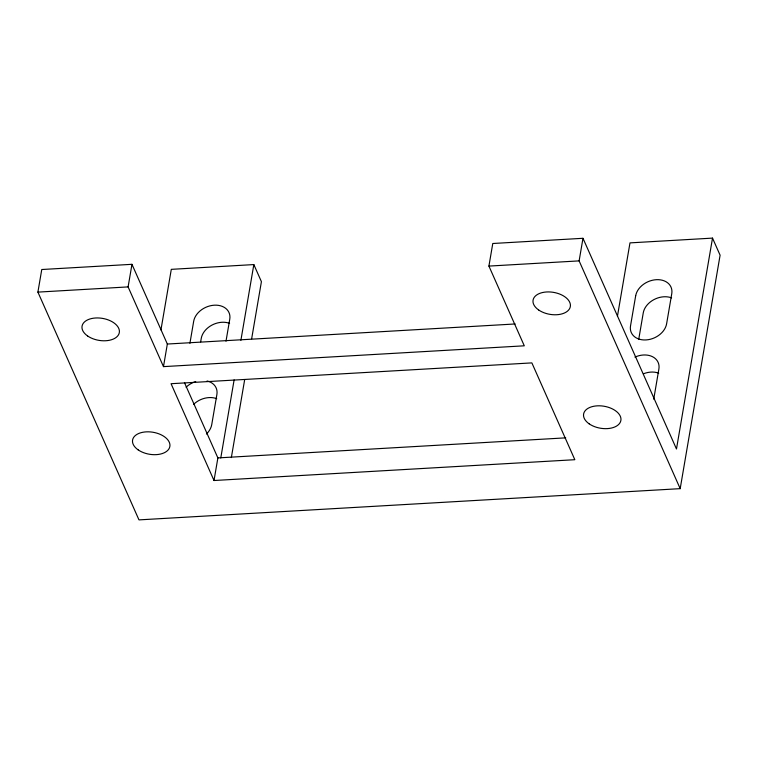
<?xml version="1.0" encoding="UTF-8"?>
<svg xmlns="http://www.w3.org/2000/svg" width="758" height="758" viewBox="0 0 758 758"><rect width="100%" height="100%" fill="white"/><g stroke="black" fill="none" stroke-linecap="round" stroke-linejoin="round"><path stroke-width="1.14" d="M712.52 238.116L720.1 255.2L680.191 488.654L138.97 519.884L37.9 292.114L41.766 269.516L131.968 264.315L167.338 344.037L163.482 366.626L524.29 345.809L488.919 266.086L492.776 243.498L582.987 238.296L676.477 448.982L712.52 238.116L629.983 242.882L617.438 316.276M163.482 366.626L128.102 286.903L131.968 264.315M160.942 329.919L171.299 269.346L253.835 264.58L261.415 281.663L251.656 338.75M189.917 343.308L193.678 321.288A18.912 14.222 -23.9 0 1 214.296 305.19A18.912 14.222 -23.9 0 1 229.759 319.213L225.998 341.223M200.662 341.849L201.258 338.371A18.912 14.222 -23.9 0 1 229.589 323.363M214.012 480.515L171.062 383.709L531.87 362.892L574.829 459.699L214.012 480.515L217.878 457.917L184.469 382.629M220.777 457.974L234.118 379.919M240.892 340.304L253.835 264.58M231.342 457.576L244.692 379.521M680.191 488.654L579.121 260.885L582.987 238.296M638.7 339.518L643.258 312.874A18.912 14.222 -23.9 0 1 671.588 297.866M653.737 399.144L658.882 369.023A18.912 14.222 -23.9 0 0 634.939 357.113M37.9 292.114L128.102 286.903M488.919 266.086L579.121 260.885M167.338 344.037L515.184 323.969M217.878 457.917L565.724 437.849M193.678 404.298A18.912 14.222 -23.9 0 1 216.722 398.68M643.438 373.808A18.912 14.222 -23.9 0 1 658.721 373.173M207.076 380.961A18.912 14.222 -23.9 0 1 216.883 394.52L211.738 424.641A18.912 14.222 -23.9 0 1 206.441 434.021M186.098 387.215A18.912 14.222 -23.9 0 1 195.725 381.558M635.678 295.791L630.523 325.912A18.912 14.222 -23.9 0 0 645.996 339.935A18.912 14.222 -23.9 0 0 666.604 323.837L671.759 293.706A18.912 14.222 -23.9 0 0 656.295 279.693A18.912 14.222 -23.9 0 0 635.678 295.791M538.606 309.946A18.912 11.143 9.7 0 0 569.855 308.136A18.912 11.143 9.7 0 0 546.651 291.963A18.912 11.143 9.7 0 0 538.606 309.946M589.146 423.826A18.912 11.143 9.7 0 0 620.395 422.026A18.912 11.143 9.7 0 0 597.19 405.843A18.912 11.143 9.7 0 0 589.146 423.826M87.596 335.965A18.912 11.143 9.7 0 0 118.835 334.164A18.912 11.143 9.7 0 0 95.641 317.981A18.912 11.143 9.7 0 0 87.596 335.965M138.127 449.854A18.912 11.143 9.7 0 0 169.375 448.044A18.912 11.143 9.7 0 0 146.171 431.861A18.912 11.143 9.7 0 0 138.127 449.854"/></g></svg>
